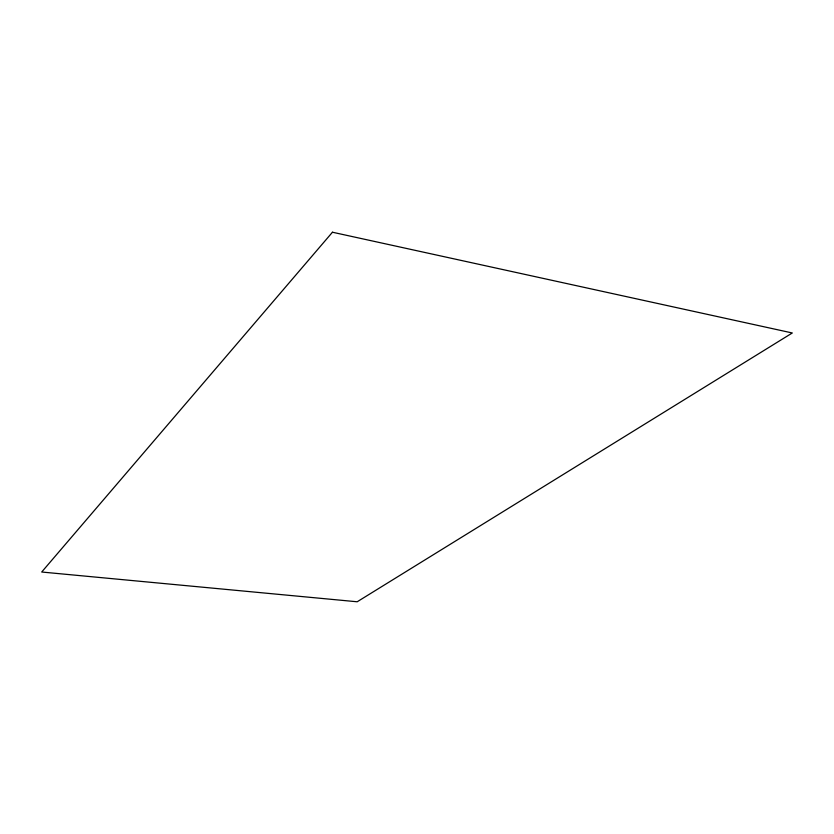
<?xml version="1.0" encoding="UTF-8"?>
<svg xmlns="http://www.w3.org/2000/svg" width="834" height="834" viewBox="0 0 834 834"><rect width="100%" height="100%" fill="white"/><g stroke="black" fill="none" stroke-linecap="round" stroke-linejoin="round"><path stroke-width="1.25" d="M332.453 232.227L41.7 572.02L357.192 601.773L792.3 332.974L332.453 232.227"/></g></svg>
